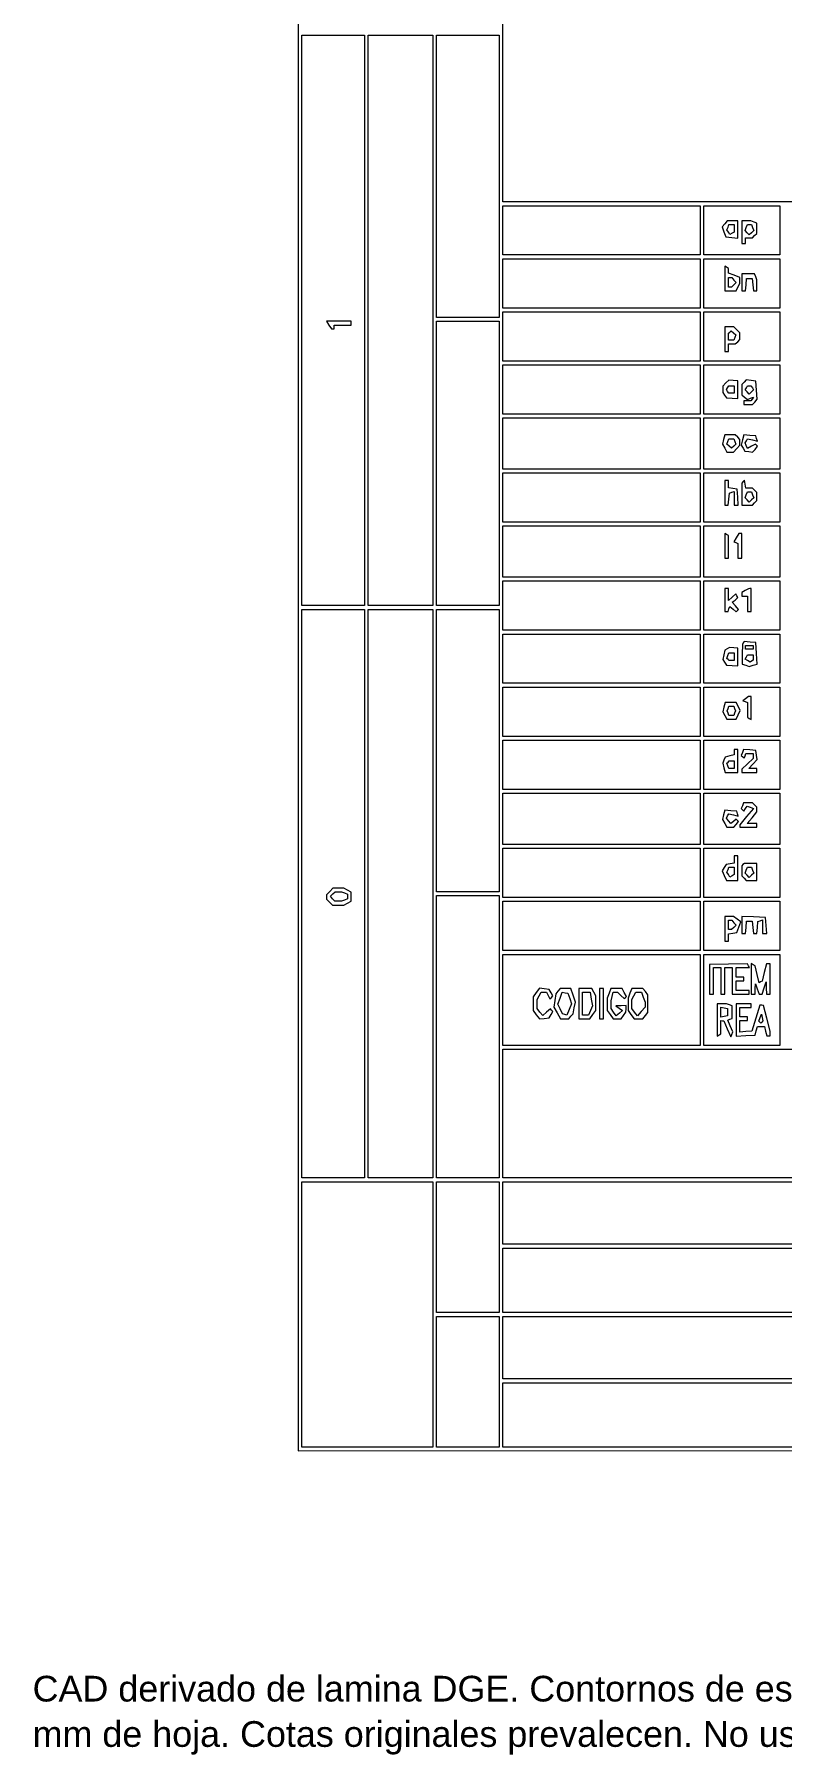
# Paper-space layout 'AN-04-DGE-016' of a CAD drawing. Header units: metres, sheet in millimetres. Extents: x 12 to 194, y 4 to 291.
# Drawn here: x 12.1 to 61.6, y 4.5 to 118.3 of the extents above; entities that cross this region are included whole.
import ezdxf

# ---------------------------------------------------------------- set-up
doc = ezdxf.new("R2010")
doc.units = ezdxf.units.M
doc.layers.add('DGE_CONTORNOS', color=7, linetype='Continuous', lineweight=0)
doc.layers.add('DGE_DATOS', color=7, linetype='Continuous', lineweight=0)
doc.styles.add('DGE_ARIAL', font='arial.ttf')

# ---------------------------------------------------------------- blocks, each defined once
blk = doc.blocks.new('LP_REF_DGE_MT_016')
at = {"layer": 'DGE_CONTORNOS'}
for points in [[(29.57, 147.42), (29.57, 24.58), (111.63, 24.61), (193.68, 24.64), (193.72, 147.45), (193.75, 270.26), (111.66, 270.26), (29.57, 270.26)], [(193.5, 190.44), (193.5, 110.86), (187.29, 110.86), (181.08, 110.86), (181.08, 109.04), (181.08, 107.22), (112.1, 107.22), (43.12, 107.22), (43.12, 188.62), (43.12, 270.01), (118.31, 270.01), (193.5, 270.01)], [(33.96, 99.39), (33.96, 80.51), (31.89, 80.51), (29.82, 80.51), (29.82, 99.39), (29.82, 118.26), (31.89, 118.26), (33.96, 118.26)], [(38.48, 99.39), (38.48, 80.51), (36.35, 80.51), (34.21, 80.51), (34.21, 99.39), (34.21, 118.26), (36.35, 118.26), (38.48, 118.26)], [(42.87, 108.92), (42.87, 99.57), (40.8, 99.57), (38.73, 99.57), (38.73, 108.92), (38.73, 118.26), (40.8, 118.26), (42.87, 118.26)], [(56.16, 105.34), (56.16, 103.71), (49.64, 103.71), (43.12, 103.71), (43.12, 105.34), (43.12, 106.97), (49.64, 106.97), (56.16, 106.97)], [(61.43, 105.34), (61.43, 103.71), (58.92, 103.71), (56.41, 103.71), (56.41, 105.34), (56.41, 106.97), (58.92, 106.97), (61.43, 106.97)], [(57.79, 105.77), (57.62, 105.58), (57.74, 105.24), (57.86, 104.9), (58.26, 104.87), (58.67, 104.83), (58.67, 105.4), (58.67, 105.97), (58.31, 105.97), (57.95, 105.97)], [(58.92, 105.22), (58.92, 104.47), (59.05, 104.47), (59.17, 104.47), (59.17, 104.65), (59.17, 104.84), (59.4, 104.84), (59.62, 104.84), (59.77, 104.99), (59.92, 105.14), (59.92, 105.48), (59.92, 105.82), (59.73, 105.89), (59.53, 105.97), (59.22, 105.97), (58.92, 105.97)], [(58.42, 105.48), (58.42, 105.23), (58.28, 105.15), (58.14, 105.06), (58.04, 105.22), (57.94, 105.38), (58.01, 105.55), (58.07, 105.72), (58.24, 105.72), (58.42, 105.72)], [(59.63, 105.52), (59.71, 105.33), (59.56, 105.18), (59.42, 105.04), (59.28, 105.18), (59.14, 105.33), (59.21, 105.52), (59.29, 105.72), (59.42, 105.72), (59.56, 105.72)], [(56.16, 101.83), (56.16, 100.2), (49.64, 100.2), (43.12, 100.2), (43.12, 101.83), (43.12, 103.46), (49.64, 103.46), (56.16, 103.46)], [(61.43, 101.83), (61.43, 100.2), (58.92, 100.2), (56.41, 100.2), (56.41, 101.83), (56.41, 103.46), (58.92, 103.46), (61.43, 103.46)], [(57.79, 102.15), (57.79, 101.33), (58.16, 101.33), (58.54, 101.33), (58.67, 101.57), (58.8, 101.82), (58.8, 102.02), (58.8, 102.23), (58.42, 102.37), (58.04, 102.51), (58.04, 102.67), (58.04, 102.82), (57.92, 102.9), (57.79, 102.98)], [(58.92, 101.89), (58.92, 101.33), (59.04, 101.33), (59.16, 101.33), (59.2, 101.74), (59.23, 102.15), (59.42, 102.15), (59.61, 102.15), (59.65, 101.74), (59.69, 101.33), (59.81, 101.33), (59.92, 101.33), (59.92, 101.7), (59.92, 102.06), (59.85, 102.26), (59.77, 102.46), (59.35, 102.46), (58.92, 102.46)], [(58.4, 102.04), (58.54, 101.88), (58.39, 101.73), (58.24, 101.58), (58.14, 101.58), (58.04, 101.58), (58.04, 101.89), (58.04, 102.21), (58.15, 102.21), (58.26, 102.21)], [(31.61, 99.07), (31.77, 98.82), (31.86, 98.82), (31.96, 98.82), (31.96, 98.95), (31.96, 99.07), (32.52, 99.07), (33.08, 99.07), (33.08, 99.2), (33.08, 99.32), (32.27, 99.32), (31.45, 99.32)], [(42.87, 89.92), (42.87, 80.51), (40.8, 80.51), (38.73, 80.51), (38.73, 89.92), (38.73, 99.32), (40.8, 99.32), (42.87, 99.32)], [(56.16, 98.32), (56.16, 96.69), (49.64, 96.69), (43.12, 96.69), (43.12, 98.32), (43.12, 99.95), (49.64, 99.95), (56.16, 99.95)], [(61.43, 98.32), (61.43, 96.69), (58.92, 96.69), (56.41, 96.69), (56.41, 98.32), (56.41, 99.95), (58.92, 99.95), (61.43, 99.95)], [(57.79, 98.13), (57.79, 97.32), (57.92, 97.32), (58.04, 97.32), (58.04, 97.57), (58.04, 97.82), (58.27, 97.82), (58.49, 97.82), (58.65, 97.97), (58.8, 98.12), (58.8, 98.34), (58.8, 98.55), (58.6, 98.75), (58.4, 98.95), (58.1, 98.95), (57.79, 98.95)], [(58.46, 98.25), (58.39, 98.07), (58.22, 98.07), (58.04, 98.07), (58.04, 98.3), (58.04, 98.53), (58.13, 98.61), (58.21, 98.69), (58.37, 98.56), (58.53, 98.43)], [(56.16, 94.81), (56.16, 93.18), (49.64, 93.18), (43.12, 93.18), (43.12, 94.81), (43.12, 96.44), (49.64, 96.44), (56.16, 96.44)], [(61.43, 94.81), (61.43, 93.18), (58.92, 93.18), (56.41, 93.18), (56.41, 94.81), (56.41, 96.44), (58.92, 96.44), (61.43, 96.44)], [(57.86, 95.24), (57.67, 95.04), (57.67, 94.83), (57.67, 94.62), (57.78, 94.44), (57.9, 94.26), (58.28, 94.23), (58.67, 94.21), (58.67, 94.79), (58.67, 95.38), (58.36, 95.41), (58.06, 95.43)], [(58.42, 94.81), (58.42, 94.56), (58.24, 94.56), (58.06, 94.56), (57.98, 94.68), (57.9, 94.81), (57.98, 94.93), (58.06, 95.06), (58.24, 95.06), (58.42, 95.06)], [(59.07, 95.29), (58.92, 95.13), (58.92, 94.8), (58.92, 94.46), (59.11, 94.31), (59.29, 94.15), (59.49, 94.23), (59.69, 94.3), (59.61, 94.18), (59.53, 94.06), (59.29, 94.06), (59.05, 94.06), (59.05, 93.93), (59.05, 93.81), (59.34, 93.81), (59.64, 93.81), (59.79, 93.98), (59.94, 94.16), (59.9, 94.76), (59.86, 95.35), (59.54, 95.4), (59.22, 95.44)], [(59.62, 94.92), (59.7, 94.79), (59.56, 94.65), (59.42, 94.51), (59.28, 94.65), (59.14, 94.79), (59.23, 94.92), (59.31, 95.06), (59.42, 95.06), (59.53, 95.06)], [(56.16, 91.23), (56.16, 89.54), (49.64, 89.54), (43.12, 89.54), (43.12, 91.23), (43.12, 92.93), (49.64, 92.93), (56.16, 92.93)], [(61.43, 91.23), (61.43, 89.54), (58.92, 89.54), (56.41, 89.54), (56.41, 91.23), (56.41, 92.93), (58.92, 92.93), (61.43, 92.93)], [(57.72, 91.5), (57.65, 91.19), (57.79, 90.93), (57.93, 90.67), (58.15, 90.67), (58.38, 90.67), (58.59, 90.9), (58.8, 91.13), (58.8, 91.31), (58.8, 91.5), (58.65, 91.65), (58.49, 91.8), (58.15, 91.8), (57.8, 91.8)], [(58.46, 91.37), (58.53, 91.2), (58.39, 91.06), (58.25, 90.93), (58.09, 91.06), (57.93, 91.19), (58, 91.37), (58.07, 91.55), (58.23, 91.55), (58.39, 91.55)], [(58.97, 91.47), (58.88, 91.13), (59.01, 90.93), (59.13, 90.73), (59.38, 90.7), (59.63, 90.66), (59.8, 90.85), (59.96, 91.05), (59.89, 91.12), (59.82, 91.19), (59.56, 91.05), (59.29, 90.91), (59.22, 91.1), (59.15, 91.28), (59.23, 91.42), (59.31, 91.55), (59.63, 91.47), (59.96, 91.39), (59.9, 91.56), (59.84, 91.74), (59.45, 91.77), (59.05, 91.81)], [(56.16, 87.66), (56.16, 86.03), (49.64, 86.03), (43.12, 86.03), (43.12, 87.66), (43.12, 89.29), (49.64, 89.29), (56.16, 89.29)], [(61.43, 87.66), (61.43, 86.03), (58.92, 86.03), (56.41, 86.03), (56.41, 87.66), (56.41, 89.29), (58.92, 89.29), (61.43, 89.29)], [(57.79, 87.97), (57.79, 87.16), (57.91, 87.16), (58.03, 87.16), (58.07, 87.56), (58.11, 87.95), (58.26, 88.01), (58.42, 88.06), (58.42, 87.61), (58.42, 87.16), (58.55, 87.16), (58.68, 87.16), (58.65, 87.69), (58.61, 88.22), (58.33, 88.26), (58.04, 88.3), (58.04, 88.55), (58.04, 88.79), (57.92, 88.79), (57.79, 88.79)], [(59.01, 88.72), (58.92, 88.62), (58.92, 87.89), (58.92, 87.16), (59.27, 87.16), (59.62, 87.16), (59.77, 87.31), (59.92, 87.46), (59.92, 87.72), (59.92, 87.99), (59.77, 88.14), (59.62, 88.29), (59.41, 88.29), (59.19, 88.29), (59.15, 88.55), (59.11, 88.81)], [(59.63, 87.84), (59.71, 87.64), (59.56, 87.5), (59.42, 87.36), (59.28, 87.5), (59.14, 87.64), (59.21, 87.84), (59.29, 88.04), (59.42, 88.04), (59.56, 88.04)], [(56.16, 84.09), (56.16, 82.39), (49.64, 82.39), (43.12, 82.39), (43.12, 84.09), (43.12, 85.78), (49.64, 85.78), (56.16, 85.78)], [(61.43, 84.09), (61.43, 82.39), (58.92, 82.39), (56.41, 82.39), (56.41, 84.09), (56.41, 85.78), (58.92, 85.78), (61.43, 85.78)], [(57.79, 84.47), (57.79, 83.65), (57.92, 83.65), (58.04, 83.65), (58.04, 84.39), (58.04, 85.14), (57.92, 85.21), (57.79, 85.29)], [(58.56, 85), (58.39, 84.72), (58.53, 84.68), (58.67, 84.63), (58.67, 84.14), (58.67, 83.65), (58.8, 83.65), (58.92, 83.65), (58.92, 84.46), (58.92, 85.28), (58.83, 85.28), (58.73, 85.28)], [(56.16, 80.51), (56.16, 78.88), (49.64, 78.88), (43.12, 78.88), (43.12, 80.51), (43.12, 82.14), (49.64, 82.14), (56.16, 82.14)], [(61.43, 80.51), (61.43, 78.88), (58.92, 78.88), (56.41, 78.88), (56.41, 80.51), (56.41, 82.14), (58.92, 82.14), (61.43, 82.14)], [(57.79, 80.89), (57.79, 80.13), (57.91, 80.13), (58.02, 80.13), (58.07, 80.29), (58.13, 80.45), (58.34, 80.27), (58.55, 80.1), (58.63, 80.18), (58.71, 80.26), (58.5, 80.49), (58.29, 80.73), (58.48, 80.88), (58.67, 81.04), (58.59, 81.16), (58.52, 81.28), (58.28, 81.06), (58.04, 80.85), (58.04, 81.24), (58.04, 81.64), (57.92, 81.64), (57.79, 81.64)], [(59.14, 81.5), (58.92, 81.38), (58.92, 81.26), (58.92, 81.14), (59.11, 81.14), (59.3, 81.14), (59.3, 80.64), (59.3, 80.13), (59.42, 80.13), (59.55, 80.13), (59.55, 80.89), (59.55, 81.64), (59.45, 81.64), (59.36, 81.63)], [(33.96, 61.45), (33.96, 42.64), (31.89, 42.64), (29.82, 42.64), (29.82, 61.45), (29.82, 80.26), (31.89, 80.26), (33.96, 80.26)], [(38.48, 61.45), (38.48, 42.64), (36.35, 42.64), (34.21, 42.64), (34.21, 61.45), (34.21, 80.26), (36.35, 80.26), (38.48, 80.26)], [(42.87, 70.92), (42.87, 61.57), (40.8, 61.57), (38.73, 61.57), (38.73, 70.92), (38.73, 80.26), (40.8, 80.26), (42.87, 80.26)], [(56.16, 77), (56.16, 75.37), (49.64, 75.37), (43.12, 75.37), (43.12, 77), (43.12, 78.63), (49.64, 78.63), (56.16, 78.63)], [(61.43, 77), (61.43, 75.37), (58.92, 75.37), (56.41, 75.37), (56.41, 77), (56.41, 78.63), (58.92, 78.63), (61.43, 78.63)], [(57.96, 77.65), (57.81, 77.56), (57.74, 77.25), (57.66, 76.94), (57.78, 76.76), (57.9, 76.58), (58.28, 76.55), (58.67, 76.52), (58.67, 77.11), (58.67, 77.7), (58.39, 77.72), (58.11, 77.74)], [(59.01, 78.04), (58.96, 77.94), (58.95, 77.29), (58.94, 76.64), (59.18, 76.56), (59.42, 76.48), (59.67, 76.56), (59.93, 76.64), (59.89, 77.35), (59.86, 78.07), (59.47, 78.1), (59.07, 78.14)], [(59.67, 77.75), (59.67, 77.63), (59.42, 77.63), (59.17, 77.63), (59.17, 77.75), (59.17, 77.88), (59.42, 77.88), (59.67, 77.88)], [(58.42, 77.12), (58.42, 76.87), (58.25, 76.87), (58.08, 76.87), (58.01, 76.95), (57.93, 77.02), (58, 77.2), (58.07, 77.38), (58.24, 77.38), (58.42, 77.38)], [(59.67, 77.07), (59.67, 76.89), (59.57, 76.83), (59.47, 76.77), (59.31, 76.87), (59.14, 76.97), (59.23, 77.11), (59.31, 77.25), (59.49, 77.25), (59.67, 77.25)], [(56.16, 73.49), (56.16, 71.86), (49.64, 71.86), (43.12, 71.86), (43.12, 73.49), (43.12, 75.12), (49.64, 75.12), (56.16, 75.12)], [(61.43, 73.49), (61.43, 71.86), (58.92, 71.86), (56.41, 71.86), (56.41, 73.49), (56.41, 75.12), (58.92, 75.12), (61.43, 75.12)], [(57.74, 73.8), (57.66, 73.48), (57.79, 73.23), (57.93, 72.99), (58.24, 72.99), (58.55, 72.99), (58.69, 73.28), (58.82, 73.58), (58.68, 73.85), (58.54, 74.11), (58.18, 74.11), (57.82, 74.11)], [(59.17, 74.35), (58.98, 74.22), (59.14, 74.16), (59.3, 74.09), (59.3, 73.61), (59.3, 73.13), (59.42, 73.05), (59.55, 72.97), (59.55, 73.73), (59.55, 74.49), (59.45, 74.49), (59.36, 74.49)], [(58.45, 73.71), (58.51, 73.55), (58.45, 73.39), (58.39, 73.24), (58.23, 73.24), (58.06, 73.24), (58.01, 73.39), (57.95, 73.55), (58.01, 73.71), (58.07, 73.86), (58.23, 73.86), (58.4, 73.86)], [(56.16, 69.98), (56.16, 68.35), (49.64, 68.35), (43.12, 68.35), (43.12, 69.98), (43.12, 71.61), (49.64, 71.61), (56.16, 71.61)], [(61.43, 69.98), (61.43, 68.35), (58.92, 68.35), (56.41, 68.35), (56.41, 69.98), (56.41, 71.61), (58.92, 71.61), (61.43, 71.61)], [(58.42, 70.81), (58.42, 70.63), (58.12, 70.56), (57.82, 70.48), (57.74, 70.28), (57.67, 70.08), (57.74, 69.78), (57.82, 69.47), (58.24, 69.47), (58.67, 69.47), (58.67, 70.23), (58.67, 70.98), (58.54, 70.98), (58.42, 70.98)], [(58.97, 70.79), (58.89, 70.59), (58.99, 70.5), (59.08, 70.42), (59.14, 70.57), (59.19, 70.73), (59.43, 70.73), (59.67, 70.73), (59.67, 70.56), (59.67, 70.4), (59.3, 70.04), (58.92, 69.68), (58.92, 69.58), (58.92, 69.47), (59.42, 69.47), (59.92, 69.47), (59.92, 69.6), (59.92, 69.73), (59.65, 69.73), (59.38, 69.73), (59.66, 70.03), (59.94, 70.33), (59.9, 70.62), (59.86, 70.92), (59.45, 70.96), (59.04, 71)], [(58.42, 69.98), (58.42, 69.73), (58.24, 69.73), (58.07, 69.73), (58, 69.9), (57.93, 70.08), (58.01, 70.15), (58.08, 70.23), (58.25, 70.23), (58.42, 70.23)], [(56.16, 66.4), (56.16, 64.71), (49.64, 64.71), (43.12, 64.71), (43.12, 66.4), (43.12, 68.09), (49.64, 68.09), (56.16, 68.09)], [(61.43, 66.4), (61.43, 64.71), (58.92, 64.71), (56.41, 64.71), (56.41, 66.4), (56.41, 68.09), (58.92, 68.09), (61.43, 68.09)], [(58.96, 67.27), (58.89, 67.08), (58.97, 67), (59.06, 66.91), (59.17, 67.08), (59.27, 67.25), (59.48, 67.17), (59.69, 67.09), (59.24, 66.55), (58.8, 66), (58.8, 65.92), (58.8, 65.84), (59.36, 65.84), (59.92, 65.84), (59.92, 65.96), (59.92, 66.09), (59.6, 66.09), (59.27, 66.09), (59.6, 66.47), (59.92, 66.86), (59.92, 67.01), (59.92, 67.17), (59.77, 67.32), (59.62, 67.47), (59.33, 67.47), (59.04, 67.47)], [(57.72, 66.67), (57.65, 66.36), (57.79, 66.1), (57.93, 65.84), (58.16, 65.84), (58.39, 65.84), (58.55, 66.03), (58.71, 66.22), (58.63, 66.3), (58.55, 66.37), (58.38, 66.23), (58.2, 66.09), (58.05, 66.27), (57.9, 66.45), (57.98, 66.59), (58.07, 66.74), (58.38, 66.66), (58.69, 66.58), (58.64, 66.74), (58.59, 66.9), (58.19, 66.94), (57.8, 66.98)], [(56.16, 62.83), (56.16, 61.2), (49.64, 61.2), (43.12, 61.2), (43.12, 62.83), (43.12, 64.46), (49.64, 64.46), (56.16, 64.46)], [(61.43, 62.83), (61.43, 61.2), (58.92, 61.2), (56.41, 61.2), (56.41, 62.83), (56.41, 64.46), (58.92, 64.46), (61.43, 64.46)], [(58.42, 63.71), (58.42, 63.47), (58.15, 63.43), (57.88, 63.39), (57.75, 63.18), (57.62, 62.97), (57.76, 62.65), (57.91, 62.33), (58.29, 62.33), (58.67, 62.33), (58.67, 63.14), (58.67, 63.96), (58.54, 63.96), (58.42, 63.96)], [(58.42, 62.96), (58.42, 62.72), (58.28, 62.63), (58.14, 62.54), (58.04, 62.71), (57.94, 62.87), (58.01, 63.04), (58.07, 63.2), (58.24, 63.2), (58.42, 63.2)], [(59, 63.37), (58.92, 63.29), (58.92, 62.96), (58.92, 62.63), (59.07, 62.48), (59.22, 62.33), (59.57, 62.33), (59.92, 62.33), (59.92, 62.89), (59.92, 63.45), (59.51, 63.45), (59.09, 63.45)], [(59.63, 63.01), (59.71, 62.81), (59.56, 62.67), (59.42, 62.53), (59.28, 62.67), (59.14, 62.81), (59.21, 63.01), (59.29, 63.2), (59.42, 63.2), (59.56, 63.2)], [(31.66, 61.59), (31.45, 61.37), (31.45, 61.23), (31.45, 61.09), (31.65, 60.89), (31.85, 60.7), (32.22, 60.7), (32.6, 60.7), (32.84, 60.83), (33.08, 60.96), (33.08, 61.26), (33.08, 61.56), (32.84, 61.69), (32.6, 61.82), (32.23, 61.82), (31.87, 61.82)], [(32.64, 61.5), (32.83, 61.42), (32.83, 61.26), (32.83, 61.1), (32.64, 61.02), (32.44, 60.95), (32.21, 60.95), (31.99, 60.95), (31.85, 61.11), (31.71, 61.28), (31.86, 61.43), (32.01, 61.57), (32.22, 61.57), (32.44, 61.57)], [(42.87, 51.98), (42.87, 42.64), (40.8, 42.64), (38.73, 42.64), (38.73, 51.98), (38.73, 61.32), (40.8, 61.32), (42.87, 61.32)], [(56.16, 59.32), (56.16, 57.69), (49.64, 57.69), (43.12, 57.69), (43.12, 59.32), (43.12, 60.95), (49.64, 60.95), (56.16, 60.95)], [(61.43, 59.32), (61.43, 57.69), (58.92, 57.69), (56.41, 57.69), (56.41, 59.32), (56.41, 60.95), (58.92, 60.95), (61.43, 60.95)], [(57.79, 59.13), (57.79, 58.31), (57.92, 58.31), (58.04, 58.31), (58.04, 58.55), (58.04, 58.8), (58.32, 58.84), (58.6, 58.88), (58.73, 59.23), (58.85, 59.59), (58.61, 59.77), (58.37, 59.94), (58.08, 59.94), (57.79, 59.94)], [(58.4, 59.53), (58.54, 59.36), (58.39, 59.21), (58.24, 59.07), (58.14, 59.07), (58.04, 59.07), (58.04, 59.38), (58.04, 59.69), (58.15, 59.69), (58.26, 59.69)], [(58.92, 59.38), (58.92, 58.81), (59.04, 58.81), (59.16, 58.81), (59.2, 59.22), (59.23, 59.63), (59.42, 59.63), (59.61, 59.63), (59.65, 59.22), (59.69, 58.81), (59.8, 58.81), (59.91, 58.81), (59.95, 59.21), (59.99, 59.61), (60.14, 59.66), (60.3, 59.71), (60.3, 59.26), (60.3, 58.81), (60.43, 58.81), (60.57, 58.81), (60.53, 59.35), (60.49, 59.88), (59.7, 59.91), (58.92, 59.95)], [(56.16, 54.42), (56.16, 51.41), (49.64, 51.41), (43.12, 51.41), (43.12, 54.42), (43.12, 57.43), (49.64, 57.43), (56.16, 57.43)], [(61.43, 54.42), (61.43, 51.41), (58.92, 51.41), (56.41, 51.41), (56.41, 54.42), (56.41, 57.43), (58.92, 57.43), (61.43, 57.43)], [(56.79, 55.79), (56.79, 54.8), (56.91, 54.8), (57.04, 54.8), (57.04, 55.68), (57.04, 56.56), (57.29, 56.56), (57.54, 56.56), (57.54, 55.68), (57.54, 54.8), (57.67, 54.8), (57.79, 54.8), (57.79, 55.68), (57.79, 56.56), (58.04, 56.56), (58.29, 56.56), (58.29, 55.68), (58.29, 54.8), (58.86, 54.8), (59.42, 54.8), (59.42, 54.93), (59.42, 55.05), (58.98, 55.05), (58.54, 55.05), (58.54, 55.37), (58.54, 55.68), (58.8, 55.68), (59.05, 55.68), (59.05, 55.8), (59.05, 55.93), (58.8, 55.93), (58.54, 55.93), (58.54, 56.24), (58.54, 56.56), (58.99, 56.56), (59.44, 56.56), (59.36, 56.68), (59.29, 56.8), (58.04, 56.79), (56.79, 56.77)], [(59.55, 55.81), (59.55, 54.8), (59.67, 54.8), (59.8, 54.8), (59.81, 55.15), (59.82, 55.49), (59.94, 55.15), (60.07, 54.8), (60.17, 54.8), (60.26, 54.8), (60.4, 55.21), (60.53, 55.62), (60.54, 55.21), (60.55, 54.8), (60.68, 54.8), (60.8, 54.8), (60.8, 55.8), (60.8, 56.81), (60.68, 56.81), (60.55, 56.81), (60.41, 56.24), (60.27, 55.67), (60.17, 55.62), (60.08, 55.56), (59.94, 56.11), (59.8, 56.67), (59.67, 56.74), (59.55, 56.82)], [(45.32, 54.91), (45.12, 54.62), (45.12, 54.17), (45.12, 53.73), (45.32, 53.44), (45.53, 53.16), (45.85, 53.19), (46.17, 53.23), (46.3, 53.45), (46.43, 53.66), (46.34, 53.75), (46.26, 53.84), (46, 53.61), (45.75, 53.38), (45.57, 53.62), (45.38, 53.86), (45.38, 54.15), (45.38, 54.44), (45.51, 54.68), (45.64, 54.93), (45.81, 54.93), (45.99, 54.93), (46.11, 54.71), (46.23, 54.49), (46.33, 54.59), (46.43, 54.69), (46.3, 54.9), (46.17, 55.11), (45.85, 55.15), (45.53, 55.19)], [(46.76, 55), (46.62, 54.82), (46.55, 54.39), (46.48, 53.95), (46.71, 53.56), (46.93, 53.17), (47.21, 53.17), (47.48, 53.17), (47.62, 53.34), (47.76, 53.51), (47.83, 53.89), (47.91, 54.28), (47.76, 54.73), (47.61, 55.18), (47.26, 55.18), (46.91, 55.18)], [(47.54, 54.51), (47.66, 54.16), (47.5, 53.79), (47.35, 53.41), (47.21, 53.46), (47.07, 53.5), (46.91, 53.82), (46.76, 54.14), (46.9, 54.54), (47.04, 54.94), (47.23, 54.9), (47.42, 54.86)], [(48.13, 54.17), (48.13, 53.17), (48.5, 53.17), (48.87, 53.17), (49.07, 53.45), (49.26, 53.73), (49.26, 54.21), (49.26, 54.69), (49.13, 54.93), (49, 55.18), (48.57, 55.18), (48.13, 55.18)], [(48.96, 54.48), (49.04, 54.03), (48.91, 53.73), (48.77, 53.42), (48.58, 53.42), (48.39, 53.42), (48.39, 54.17), (48.39, 54.93), (48.63, 54.93), (48.88, 54.93)], [(49.51, 54.17), (49.51, 53.17), (49.64, 53.17), (49.77, 53.17), (49.77, 54.17), (49.77, 55.18), (49.64, 55.18), (49.51, 55.18)], [(50.14, 54.86), (50.02, 54.53), (50.02, 54.13), (50.02, 53.73), (50.21, 53.45), (50.41, 53.17), (50.67, 53.17), (50.93, 53.17), (51.1, 53.39), (51.26, 53.61), (51.27, 53.83), (51.27, 54.05), (50.93, 54.04), (50.58, 54.04), (50.8, 53.87), (51.02, 53.71), (50.82, 53.54), (50.62, 53.37), (50.44, 53.61), (50.27, 53.85), (50.27, 54.1), (50.27, 54.36), (50.35, 54.64), (50.42, 54.93), (50.55, 54.93), (50.69, 54.93), (50.92, 54.72), (51.15, 54.51), (51.22, 54.58), (51.29, 54.65), (51.15, 54.92), (51.01, 55.18), (50.64, 55.18), (50.26, 55.18)], [(51.52, 54.86), (51.4, 54.53), (51.4, 54.13), (51.4, 53.73), (51.59, 53.45), (51.79, 53.17), (52.08, 53.17), (52.37, 53.17), (52.54, 53.38), (52.71, 53.59), (52.71, 54.17), (52.71, 54.76), (52.54, 54.97), (52.37, 55.18), (52, 55.18), (51.64, 55.18)], [(52.4, 54.6), (52.52, 54.28), (52.52, 54.12), (52.52, 53.95), (52.27, 53.65), (52.02, 53.36), (51.83, 53.6), (51.65, 53.85), (51.65, 54.14), (51.65, 54.44), (51.78, 54.68), (51.91, 54.93), (52.09, 54.93), (52.28, 54.93)], [(57.29, 53.1), (57.29, 52.03), (57.42, 52.1), (57.54, 52.18), (57.54, 52.61), (57.54, 53.05), (57.64, 53.04), (57.73, 53.04), (57.96, 52.51), (58.19, 51.98), (58.26, 52.14), (58.32, 52.31), (58.16, 52.7), (57.99, 53.09), (58.14, 53.14), (58.29, 53.19), (58.29, 53.61), (58.29, 54.02), (58.1, 54.1), (57.9, 54.17), (57.59, 54.17), (57.29, 54.17)], [(57.98, 53.61), (57.98, 53.36), (57.76, 53.32), (57.54, 53.28), (57.54, 53.61), (57.54, 53.94), (57.76, 53.9), (57.98, 53.86)], [(58.54, 53.1), (58.54, 52.03), (59.18, 52.06), (59.81, 52.09), (59.88, 52.38), (59.95, 52.67), (60.19, 52.67), (60.42, 52.67), (60.5, 52.36), (60.58, 52.04), (60.69, 52.04), (60.8, 52.04), (60.8, 52.2), (60.8, 52.36), (60.58, 53.21), (60.36, 54.06), (60.24, 54.07), (60.11, 54.07), (59.84, 53.21), (59.58, 52.36), (59.19, 52.32), (58.8, 52.28), (58.8, 52.66), (58.8, 53.05), (59.05, 53.05), (59.3, 53.05), (59.3, 53.17), (59.3, 53.3), (59.05, 53.3), (58.8, 53.3), (58.8, 53.61), (58.8, 53.92), (59.17, 53.92), (59.55, 53.92), (59.55, 54.05), (59.55, 54.17), (59.05, 54.17), (58.54, 54.17)], [(60.25, 52.95), (60.18, 52.88), (60.11, 52.94), (60.04, 53.01), (60.14, 53.25), (60.23, 53.48), (60.28, 53.25), (60.32, 53.03)], [(193.5, 46.9), (193.5, 42.64), (118.31, 42.64), (43.12, 42.64), (43.12, 46.9), (43.12, 51.16), (118.31, 51.16), (193.5, 51.16)], [(38.48, 33.61), (38.48, 24.83), (34.15, 24.83), (29.82, 24.83), (29.82, 33.61), (29.82, 42.38), (34.15, 42.38), (38.48, 42.38)], [(42.87, 38.06), (42.87, 33.73), (40.8, 33.73), (38.73, 33.73), (38.73, 38.06), (38.73, 42.38), (40.8, 42.38), (42.87, 42.38)], [(69.46, 40.32), (69.46, 38.25), (56.29, 38.25), (43.12, 38.25), (43.12, 40.32), (43.12, 42.38), (56.29, 42.38), (69.46, 42.38)], [(69.46, 35.86), (69.46, 33.73), (56.29, 33.73), (43.12, 33.73), (43.12, 35.86), (43.12, 38), (56.29, 38), (69.46, 38)], [(42.87, 29.15), (42.87, 24.83), (40.8, 24.83), (38.73, 24.83), (38.73, 29.15), (38.73, 33.48), (40.8, 33.48), (42.87, 33.48)], [(69.46, 31.41), (69.46, 29.34), (56.29, 29.34), (43.12, 29.34), (43.12, 31.41), (43.12, 33.48), (56.29, 33.48), (69.46, 33.48)], [(69.46, 26.96), (69.46, 24.83), (56.29, 24.83), (43.12, 24.83), (43.12, 26.96), (43.12, 29.09), (56.29, 29.09), (69.46, 29.09)]]:
    blk.add_lwpolyline(points, close=True, dxfattribs=at)
at = {"layer": 'DGE_DATOS', "style": 'DGE_ARIAL'}
for s, p in [('CAD derivado de lamina DGE. Contornos de escaneo; no DWG emitido por MINEM.', (12, 8)), ('mm de hoja. Cotas originales prevalecen. No usar contornos para medir piezas.', (12, 5))]:
    blk.add_text(s, height=1.7, dxfattribs=at).set_placement(p)

psp = doc.layouts.new('AN-04-DGE-016')

# ---------------------------------------------------------------- block references
at = {"layer": 'DGE_DATOS'}
psp.add_blockref('LP_REF_DGE_MT_016', (0, 0), dxfattribs=at)

doc.saveas('drawing.dxf')
